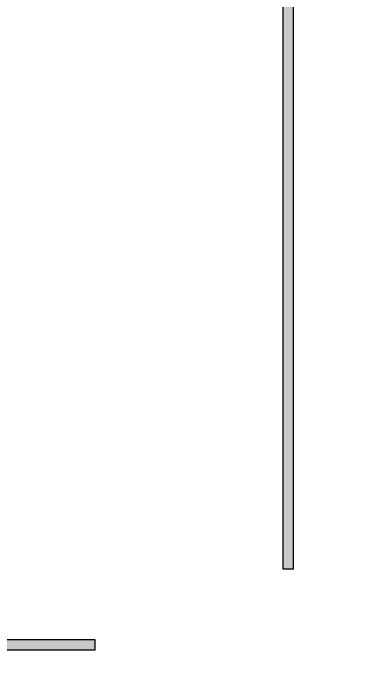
# Model space of a CAD drawing. Header units: inches. Extents: x 0 to 114300, y 0 to 114300.
# Drawn here: x 83618 to 86884, y 41625 to 47828 of the extents above; entities that cross this region are included whole.
import ezdxf

# ---------------------------------------------------------------- set-up
doc = ezdxf.new("R2010")
doc.units = ezdxf.units.IN
doc.header["$MEASUREMENT"] = 0

msp = doc.modelspace()

# ---------------------------------------------------------------- hatches: boundary and pattern name
h = msp.add_hatch()
h.set_pattern_fill('ANSI31', color=256, scale=100)
h.set_pattern_definition([(45, (-3636.992, -6350), (-8.8388348, 8.8388348), [])])
h.paths.add_polyline_path([(114300, 0), (0, 0), (0, 114300), (114300, 114300)])
edge = h.paths.add_edge_path(flags=16)
edge.add_arc((57150, 57150), 50800, 288.35844, 529.79531, ccw=False)
edge.add_line((73150, 8935.5), (41150, 8935.5))
edge.add_arc((57150, 57150), 50800, 190.20469, 251.64156, ccw=False)
edge.add_arc((57150, 57150), 50800, 169.79531, 190.20469, ccw=False)
h = msp.add_hatch(color=256)
h.dxf.hatch_style = 1
h.paths.add_polyline_path([(86238.7, 53635), (86138.7, 53635), (86138.7, 42635), (86238.7, 42635)])
h.paths.add_polyline_path([(29381.1, 41972.9), (84381.1, 41972.9), (84381.1, 41872.9), (29381.1, 41872.9)])
h.paths.add_polyline_path([(86312.7, 40561.4), (86212.7, 40561.4), (86212.7, 29561.4), (86312.7, 29561.4)])
h.paths.add_polyline_path([(27466.1, 53635), (27366.1, 53635), (27366.1, 42635), (27466.1, 42635)])
h.paths.add_polyline_path([(27540, 40561.4), (27440, 40561.4), (27440, 29561.4), (27540, 29561.4)])
h.paths.add_polyline_path([(27540, 27482), (27440, 27482), (27440, 16482), (27540, 16482)])
h.paths.add_polyline_path([(29455, 28899.3), (84455, 28899.3), (84455, 28799.3), (29455, 28799.3)])
h.paths.add_polyline_path([(86312.7, 27482), (86212.7, 27482), (86212.7, 16482), (86312.7, 16482)])
h.paths.add_polyline_path([(29455, 15819.9), (84455, 15819.9), (84455, 15719.9), (29455, 15719.9)])

# ---------------------------------------------------------------- linework, layer by layer
for points in [[(86238.7, 53635), (86138.7, 53635), (86138.7, 42635), (86238.7, 42635)], [(29381.1, 41972.9), (84381.1, 41972.9), (84381.1, 41872.9), (29381.1, 41872.9)]]:
    msp.add_lwpolyline(points, close=True)

doc.saveas('drawing.dxf')
